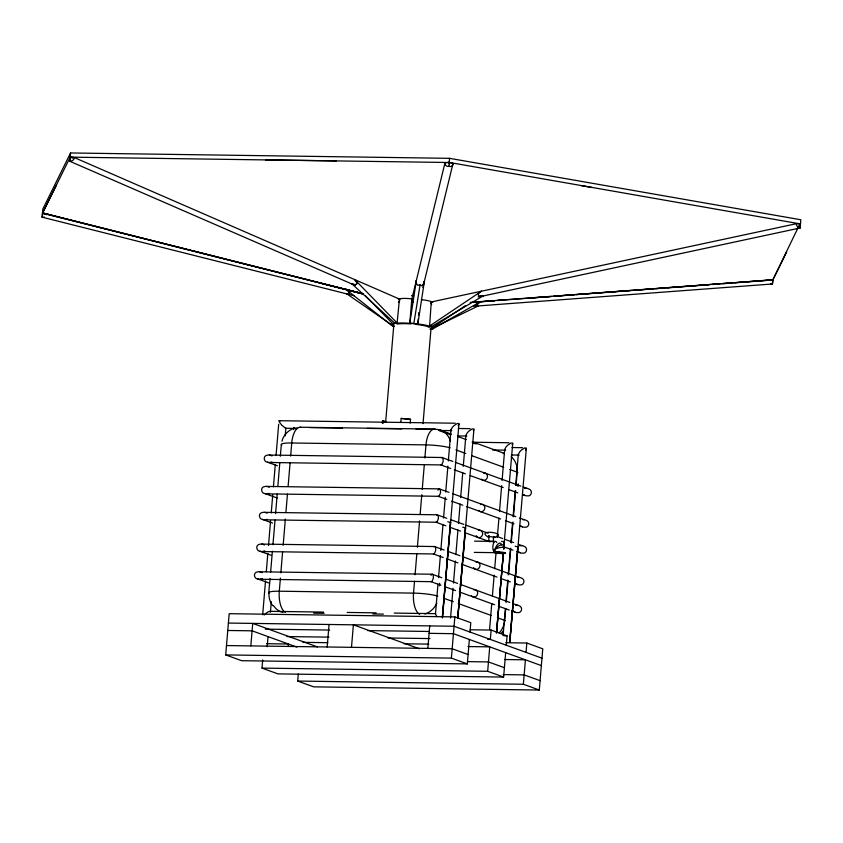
<?xml version="1.0" encoding="UTF-8"?>
<svg xmlns="http://www.w3.org/2000/svg" width="843" height="843" viewBox="0 0 843 843"><rect width="100%" height="100%" fill="white"/><g stroke="black" fill="none" stroke-linecap="round" stroke-linejoin="round"><path stroke-width="1.26" d="M416.263 281.847L416.294 281.109M490.068 541.649L488.655 541.248L489.098 536.074M493.187 541.701L493.692 536.475M353.839 284.829L69.758 161.245L70.106 158.21A7.566 0.537 -84.1 0 1 70.18 157.061L72.856 158.168M424.408 281.225L417.854 323.944L409.793 323.206L411.784 299.233L444.988 162.847L447.528 162.53A33.435 29.379 -67.4 0 0 448.687 162.341L800.502 223.943A32.255 1.718 -84.7 0 1 800.365 224.217L800.102 228.042L800.85 219.76L449.561 158.326L70.549 152.962L42.835 209.032L42.487 213.216L362.374 293.68L359.929 293.122M800.376 225.26L800.292 224.976A7.566 6.196 82.5 0 1 799.986 223.69M465.599 305.545L433.165 327.295L429.603 325.999L431.268 301.973L796.572 223.658L798.922 223.722A33.435 27.671 80.5 0 0 800.007 223.69L772.778 280.013L769.227 280.276M416.294 281.109L416.358 280.487L409.793 323.206M293.627 429.656L293.807 427.454M275.577 513.566L277.21 494.03M277.853 486.211L279.802 462.765M280.34 456.253L281.32 444.535M417.854 323.944L418.276 318.896M418.592 315.113L418.792 312.584M354.503 295.83L42.15 217.178L42.54 212.963L362.395 293.712M47.988 214.175L42.487 213.216L70.201 157.146L70.549 152.962M469.372 639.468L467.317 663.905L241.646 660.701L225.713 654.916L229.18 613.693L454.851 616.897L470.784 622.682L469.994 632.039M250.824 645.896L252.721 623.399L317.432 646.908M262.679 614.737L265.534 580.816M266.304 571.68L267.832 553.408M268.495 545.579L270.571 520.784M271.235 512.955L272.763 494.693M273.427 486.864L275.282 464.683M276.051 455.547L278.685 424.229M505.663 652.651L503.619 677.077L277.937 673.884L262.004 668.099L262.7 659.911M270.087 578.477C269.623 587.402 266.451 597.94 272.763 605.674M270.635 571.986L272.394 551.217M272.942 544.736L275.039 520.078M267.189 646.665L268.032 636.613M270.424 612.113L271.298 601.67M285.219 435.884L285.872 428.054M280.403 578.087L279.296 591.206A18.767 8.409 -89.2 0 0 285.282 612.397M280.845 572.85L282.605 551.859M283.153 545.305L285.356 519.067M285.903 512.512L287.452 494.146M288.116 486.274L290.097 462.67M290.645 456.105L291.741 442.986A18.767 8.409 -89.2 0 1 300.825 427.275M288.18 646.518L288.39 644.01L266.62 643.704M505.832 642.735L526.833 643.03L542.766 648.815L539.299 690.038L313.628 686.845L297.695 681.06L298.285 674.042M327.168 646.981L329.065 624.484M351.499 647.329L353.386 624.832L419.329 648.773M382.364 423.239L382.564 420.773L386.505 421.911M383.196 423.249L383.407 420.783M385.63 422.29L393.976 322.901M400.825 422.28L401.194 418.444L410.53 419.298L410.151 423.133M423.028 423.639L431.258 325.556M448.876 166.482L449.277 163.5A7.745 6.428 82.9 0 0 449.74 162.436A32.255 26.776 83 0 0 450.752 162.804L453.007 163.521L422.891 287.474M70.201 157.146L449.214 162.509L449.561 158.326M414.524 581.301L413.523 593.114A18.767 8.409 -89.2 0 0 419.624 614.368M415.072 574.747L416.832 553.756M417.38 547.202L419.582 520.963M420.141 514.409L421.785 494.736M422.227 489.488L424.324 464.567M424.872 458.012L425.978 444.893A18.767 8.409 -89.2 0 1 435.799 429.372A18.767 16.575 -70 0 1 450.415 441.3M427.844 648.404L429.73 625.906M435.483 613.883L437.981 584.094M438.529 577.624L440.383 555.6M440.815 550.416L442.996 524.515M443.544 518.034L445.283 497.275M445.715 492.091L447.886 466.147M448.328 460.963L450.931 429.825M439.456 585.853L439.677 583.23M442.491 617.908L458.95 424.04M450.541 618.014L453.039 588.224M453.481 583.05L455.336 561.027M455.873 554.557L457.949 529.941M458.487 523.461L460.12 504.009M460.668 497.518L462.733 472.87M463.271 466.39L465.884 435.251L467.37 432.712A7.387 3.056 -39.1 0 1 469.214 430.857L472.217 428.908L473.85 428.971M467.317 663.905L451.384 658.109L454.851 616.897M457.875 618.119L473.903 429.477L473.366 430.731M497.307 537.56L498.94 518.097M499.477 511.617L501.659 485.673M502.091 480.478L504.704 449.351L506.179 446.801A7.387 3.056 -39.1 0 1 508.034 444.956L511.037 443.007L512.67 443.06M489.572 629.521L491.754 603.62M492.407 595.853L494.146 575.126M494.693 568.646L496 553.113M503.619 677.077L487.675 671.291L489.73 646.855L467.96 646.549M470.152 629.774L491.142 630.069L490.352 639.437L487.728 639.394M496.696 632.208L503.271 553.914L496.443 633.135L503.408 553.703M503.703 548.698L512.713 443.566M503.081 635.759L505.368 608.562M505.916 602.092L507.76 580.068M508.203 574.894L510.384 548.983M510.921 542.502L512.555 523.05M513.102 516.559L515.273 490.615M515.705 485.431L518.319 454.293L519.794 451.753A7.387 3.056 -39.1 0 1 521.648 449.899L524.652 447.949L526.285 448.012M505.726 608.572L504.736 620.374A18.767 16.575 -70 0 1 499.204 632.914M506.285 602.018L508.044 581.027M508.592 574.473L510.795 548.235M511.237 542.987L512.997 522.007M513.44 516.759L515.642 490.521M516.085 485.273L517.18 472.154A18.767 16.575 -70 0 0 511.143 456.748M506.285 645.222L507.075 635.864L491.142 630.069M509.867 642.377L526.327 448.518M539.299 690.038L523.366 684.253L525.421 659.816L504.936 659.532M526.043 652.398L526.833 643.03M473.661 306.272L772.441 283.986L772.61 281.151A7.566 0.558 -85.1 0 0 772.831 279.771L553.819 296.272M503.692 548.677L504.114 542.218M518.002 486.464L518.224 483.871M503.872 548.498L504.441 541.986L501.543 541.28M365.599 295.872L392.627 323.586L397.116 323.027L399.456 299.065L74.3 157.546L71.866 157.198A32.255 28.493 -70.1 0 1 70.759 156.988L70.454 157.125M413.829 323.575L420.077 284.786L421.7 285.788L423.46 284.291M450.942 429.761L452.417 427.275A7.387 3.056 -39.1 0 1 454.272 425.43L457.264 423.481L458.908 423.534M458.919 424.166L458.181 425.673M512.702 443.65L512.154 444.883M526.306 448.634L525.621 450.057M281.952 441.289C283.406 434.883 288.717 429.888 294.871 427.938M69.937 157.904L70.074 157.441A33.435 1.602 -83.5 0 0 70.18 157.061M69.895 158.031L69.821 161.234M42.171 217.157L42.751 212.984L363.523 293.754M42.192 217.125L42.203 217.094A4.036 3.34 82.9 0 0 44.458 217.062M42.919 212.331L56.344 185.175M786.635 251.983L780.702 264.196M401.194 418.444L410.53 419.298M780.27 265.071L772.778 280.013L766.845 279.929M438.023 490.204L438.581 489.361M70.095 158.452L70.275 158.115A7.745 6.839 -70.1 0 0 70.77 156.988M42.371 214.522L42.54 214.206A7.745 6.428 82.9 0 0 43.014 213.142M430.984 575.337L431.405 574.726M488.655 541.227L493.26 541.638M478.487 293.912C477.18 296.567 481.743 296.156 483.281 295.84L431.384 326.641M772.462 283.975L773.052 279.792L470.183 302.384M488.982 535.6L487.939 536.454L494.915 537.16L494.283 536.664M432.164 581.122L433.376 578.15L433.228 575M501.079 633.536L503.355 630.754M441.964 464.377L443.176 461.406L443.028 458.255M439.329 495.747L440.552 492.712L440.352 489.53M437.159 521.669L438.371 518.698L438.212 515.558M434.461 553.461L435.694 550.511L435.546 547.307M477.254 303.912L476.253 305.556L478.287 305.925L430.004 329.444L432.238 329.17L480.542 301.615L479.119 302.542M429.603 325.999L481.479 291.204M419.909 284.902L417.664 285.313L416.442 283.564M264.85 550.9L262.573 551.554A7.387 6.955 72 0 1 260.002 551.227C256.504 551.333 254.66 544.462 260.603 544.051A7.387 6.955 72 0 1 263.132 544.388L264.46 544.989M262.257 578.741L260.202 579.246A7.387 6.955 72 0 1 257.673 578.92C254.249 579.12 252.32 572.102 258.274 571.744A7.387 6.955 72 0 1 260.803 572.081L262.131 572.682M271.952 462.048L270.045 462.501L440.857 464.925A7.387 2.276 -82.6 0 0 441.69 464.651M269.317 493.408L267.41 493.872L438.223 496.295A7.387 2.276 -82.6 0 0 439.055 496.021M267.105 519.351L265.197 519.804A7.387 6.955 72 0 1 262.668 519.467L272.563 523.06M519.594 545.842L520.837 545.632A7.387 6.955 72 0 1 523.366 545.958C529.046 547.581 526.127 554.167 522.85 553.124A7.387 6.955 72 0 1 520.236 552.797L518.35 551.807M524.483 488.519L525.653 488.329A7.387 6.955 72 0 1 528.182 488.655C534.04 490.489 530.742 496.938 527.581 495.832A7.387 6.955 72 0 1 525.052 495.505L522.66 494.63M450.341 522.692L442.343 617.508L450.668 522.46L447.77 521.754M465.294 528.118L457.738 617.74L465.621 527.887L462.723 527.181M517.728 547.16L509.72 641.987L518.055 546.928L515.157 546.222M517.191 577.518L518.171 577.381A7.387 6.955 72 0 1 520.7 577.708C526.359 579.352 523.545 585.832 520.226 584.873A7.387 6.955 72 0 1 517.57 584.547L515.062 582.977M478.129 296.947L483.281 295.84L480.921 296.42M481.016 296.43L800.049 227.989M270.371 611.607L268.738 611.544L265.735 613.504A7.387 3.056 -39.1 0 0 264.217 614.968M515.495 605.105L515.853 605.074A7.387 6.955 72 0 1 518.382 605.4C524.114 607.15 521.111 613.588 517.813 612.566A7.387 6.955 72 0 1 515.242 612.239L512.839 610.775M768.626 280.298L771.113 280.013A32.255 28.483 -70 0 0 772.241 279.834L772.536 279.897M449.193 162.478L449.74 162.436M478.297 305.925L475.694 306.03M522.902 519.709L523.018 519.699A7.387 6.955 72 0 1 525.547 520.026C531.259 521.712 528.34 528.213 524.947 527.202A7.387 6.955 72 0 1 522.418 526.875L520.026 526M474.219 302.247L494.651 300.698M473.924 302.258L494.957 300.719M497.507 300.487L551.259 296.515M497.275 300.508L503.819 300.013M530.51 298.022L551.143 296.483M553.661 296.293L573.957 294.787M576.349 294.618L608.225 292.258M610.585 292.078L630.712 290.582M634.263 290.319L653.209 288.907M655.58 288.727L665.043 288.021M667.414 287.853L676.887 287.147M678.067 287.063L687.54 286.357M689.911 286.177L708.847 284.765M712.398 284.502L719.5 283.975M723.052 283.712L732.525 283.006M734.896 282.837L744.369 282.131M746.729 281.952L766.856 280.456M262.531 551.554L433.376 553.977A7.387 2.276 -82.6 0 0 434.208 553.703M42.751 213.142L43.004 213.131A32.255 26.755 82.8 0 0 44.026 213.511L44.637 213.711M466.558 436.073L465.937 435.778M493.271 537.76C511.427 533.134 473.777 528.424 488.434 537.276M505.347 450.173L504.757 449.877M265.608 159.907L336.42 160.876M394.239 613.093L435.589 613.662M455.22 423.218L279.054 420.71M458.318 428.476L470.173 428.644M300.045 427.232L434.609 429.129M309.465 427.58L342.363 428.044M367.369 428.402L401.584 428.887M416.063 429.087L435.799 429.372M285.766 428.276L297.537 428.444M438.718 430.446L451.795 430.625M457.591 435.926L466.748 436.052M472.112 442.217L508.982 442.744M512.07 447.538L522.607 447.686M492.491 449.972L505.568 450.151M511.332 454.988L519.183 455.094M269.36 455.051L441.89 457.496L452.817 461.427M266.725 486.422L439.256 488.866L448.971 492.354M264.544 512.344L437.074 514.788L446.79 518.287M265.155 519.804L436.042 522.228A7.387 2.276 -82.6 0 0 436.874 521.954M474.525 541.132L495.473 541.427M261.878 544.093L434.408 546.538L444.124 550.036M474.314 552.397L504.957 552.766M259.549 571.796L432.08 574.231L441.806 577.729M260.171 579.246L431.058 581.67A7.387 2.276 -82.6 0 0 431.89 581.396M269.56 611.312L323.512 612.092M347.2 612.429L376.147 612.85M313.649 613.135L324.176 613.283M372.869 613.967L383.396 614.115M228.39 623.061L454.061 626.254L541.975 658.183M265.313 629.141L329.602 630.058M367.653 630.596L429.319 631.47M227.768 630.48L252.099 630.827L296.968 647.129M429.108 633.335L453.439 633.683L541.354 665.601M504.451 635.822L507.075 635.864M286.989 636.56L328.97 637.15M388.012 637.982L430.004 638.583M302.922 642.345L327.853 642.693M403.945 643.767L428.876 644.126M226.504 645.559L452.175 648.752L468.107 654.537M225.713 654.916L451.384 658.109M467.475 661.629L488.466 661.934L504.399 667.719M262.004 668.099L487.675 671.291M503.166 674.59L524.156 674.895L540.089 680.68M297.695 681.06L523.366 684.253M279.202 420.699L279.992 421.079M285.598 428.286L282.194 425.525M349.455 294.481L346.884 293.912L393.481 326.104L391.7 325.461L345.778 289.286M581.112 185.555L592.039 187.473M346.884 293.912L349.392 293.975L348.77 292.078M349.35 290.582L362.058 293.786M321.13 283.301L358.718 292.806M46.281 214.217L45.048 213.848M277.379 465.757L267.516 462.185C263.933 462.375 262.215 455.283 268.085 455.009A7.387 6.955 72 0 1 270.614 455.336L271.941 455.937M277.21 498.023L264.881 493.555C261.551 493.829 259.37 486.78 265.45 486.379A7.387 6.955 72 0 1 267.979 486.706L269.307 487.307M259.96 551.217L271.13 555.263M524.968 495.473L523.103 494.451M522.344 526.843L520.226 525.621M262.594 519.446C259.244 519.625 257.326 512.618 263.269 512.302A7.387 6.955 72 0 1 265.798 512.628L267.126 513.239M455.252 462.291L520.858 486.148M452.617 493.661L515.79 516.622M450.436 519.594L463.798 524.399M466.232 525.273L488.097 533.187M447.77 551.343L459.92 555.706M462.354 556.58L519.446 577.423M445.441 579.036L457.591 583.409M460.025 584.273L509.836 602.439M504.188 453.334L472.48 441.869M439.477 430.699L450.499 434.703M472.554 442.712L476.232 444.05M382.564 420.773L386.705 422.269M455.926 449.909L465.726 453.471M471.848 455.694L503.703 467.264M509.836 469.488L517.18 472.154A18.767 2.582 4.8 0 1 517.855 472.428M440.857 464.925L450.668 468.487M454.356 469.825L465.399 473.829M470.299 475.61L503.218 487.57M509.298 489.772L517.802 492.87M438.223 496.295L446.811 499.414M451.722 501.195L462.765 505.199M466.442 506.538L500.584 518.94M505.452 520.7L513.945 523.798M436.042 522.228L445.863 525.79M449.54 527.117L460.584 531.132M465.494 532.913L489.909 541.775M512.987 550.163L503.271 546.633A5.627 2.329 -39 0 0 499.562 545.463A5.627 2.329 -39 0 0 494.209 551.153A5.627 2.329 -39 0 0 498.434 551.786M516.633 551.491L520.279 552.808M433.376 553.977L443.197 557.539M446.874 558.877L457.918 562.882M461.595 564.22L496.959 577.065M500.605 578.382L510.321 581.912M515.178 583.683L517.613 584.568M431.058 581.67L440.868 585.232M444.546 586.57L455.589 590.574M459.277 591.912L494.63 604.758M498.276 606.075L509.214 610.047M511.638 610.933L515.284 612.26M443.481 598.13L453.281 601.691M458.181 603.472L491.258 615.485M497.391 617.708L504.736 620.374A18.767 2.582 4.8 0 1 505.41 620.648M257.716 578.93L268.812 582.956M353.66 284.797C348.939 282.458 357.896 286.641 356.958 282.879M440.362 430.151L451.479 434.208M457.654 436.463L466.295 439.614M523.282 487.033L526.928 488.371M519.436 517.96L524.293 519.741M496.601 536.306L502.681 538.54M505.105 539.425L513.608 542.555M518.466 544.336L522.112 545.674M513.482 603.778L517.128 605.116M355.493 285.398L351.868 283.817L394.872 323.301M350.024 291.214L349.466 290.687M397.116 323.027L354.766 279.613L355.894 280.993M281.604 424.893L281.636 424.925A7.387 1.623 45.1 0 1 280.045 422.965L279.086 421.416M412.195 301.288L412.617 301.952L412.195 301.288A4.067 4.004 -24.5 0 1 411.921 300.572L411.837 300.203A4.11 4.025 -42.1 0 1 411.795 299.233A20.748 7.039 4.8 0 1 413.049 299.297M435.631 614.389L436.579 615.917A7.387 1.623 45.1 0 0 437.148 616.676M431.605 304.639L431.279 303.153A3.952 2.329 88.5 0 1 431.258 302.563A4.004 2.455 88.5 0 1 431.279 301.973A20.748 4.921 -5.8 0 1 432.269 302.226M449.108 163.816L449.045 163.647A7.566 6.733 -68.2 0 1 448.676 162.341M416.526 283.87L416.484 283.722A5.975 3.298 50.1 0 1 416.273 282.69L416.284 282.584M431.331 303.543L431.279 303.153A4.162 2.455 88.5 0 1 431.258 302.563A4.226 2.592 88.5 0 1 431.279 301.973M499.098 551.87A5.616 2.624 -65.8 0 1 494.989 552.007A5.616 2.624 -65.8 0 1 497.591 544.473A5.616 2.624 -65.8 0 1 501.511 544.884M496.79 551.628A5.627 2.518 -89.2 0 1 493.44 550.806A5.627 2.518 -89.2 0 1 493.545 543.261A5.627 2.518 -89.2 0 1 496.917 542.534M494.251 551.301A5.616 1.612 -14.5 0 1 499.256 547.708A5.616 1.612 -14.5 0 1 503.829 549.12M450.215 447.865A18.767 2.582 4.8 0 0 425.978 444.893L291.741 442.986A18.767 2.582 4.8 0 0 281.815 445.093M437.77 596.075A18.767 2.582 4.8 0 0 413.523 593.114L279.296 591.206A18.767 2.582 4.8 0 0 269.37 593.314M503.208 453.46A18.767 16.575 -70 0 1 504.441 453.639M282.985 612.387A18.767 16.575 -70 0 1 273.564 605.706M436.822 603.156A18.767 16.575 -70 0 1 424.914 613.989M295.282 428.676A18.767 16.575 -70 0 1 296.894 428.118M478.339 530.479A3.751 3.319 -70 0 1 482.481 532.502A3.751 3.319 -70 0 1 480.447 537.307A3.751 3.319 -70 0 1 476.158 535.6M436.653 515.041A7.387 2.276 -82.6 0 1 437.485 514.767M483.471 473.06A3.751 3.319 -70 0 1 487.254 475.073A3.751 3.319 -70 0 1 485.779 479.688A3.751 3.319 -70 0 1 481.501 479.224M270.013 462.501A7.387 6.955 72 0 1 267.473 462.175M441.458 457.738A7.387 2.276 -82.6 0 1 442.29 457.475M480.521 504.546A3.751 3.319 -70 0 1 484.588 506.348A3.751 3.319 -70 0 1 483.039 511.132A3.751 3.319 -70 0 1 478.655 510.31M267.379 493.872A7.387 6.955 72 0 1 264.839 493.545M438.824 489.109A7.387 2.276 -82.6 0 1 439.656 488.845M475.989 562.112A3.751 3.319 -70 0 1 479.846 564.357A3.751 3.319 -70 0 1 477.886 568.993A3.751 3.319 -70 0 1 473.64 567.676M433.987 546.791A7.387 2.276 -82.6 0 1 434.819 546.517M473.671 589.805A3.751 3.319 -70 0 1 477.486 591.934A3.751 3.319 -70 0 1 475.779 596.57A3.751 3.319 -70 0 1 471.49 595.685M431.658 574.483A7.387 2.276 -82.6 0 1 432.491 574.209M412.143 295.819A15.016 2.065 4.8 0 1 413.607 295.904M398.591 298.917A21.728 7.587 11.7 0 1 413.049 299.128M421.321 299.75A21.728 7.302 -3.4 0 1 432.786 302.331M46.491 214.291A4.036 3.34 82.9 0 1 46.407 214.702M413.017 302.142A4.162 3.804 15.6 0 1 411.669 299.233M453.228 163.595A4.036 3.351 82.9 0 1 448.919 166.334A4.046 3.572 -70 0 1 444.746 162.878M800.144 227.747A4.046 3.361 82.9 0 1 796.34 223.658M398.244 299.075A20.748 5.511 14.4 0 1 399.424 299.012M399.898 298.949A4.015 2.803 -77.4 0 1 398.454 302.437M74.532 157.578A4.036 3.562 -70 0 1 69.906 160.96M772.346 280.34A7.745 6.839 -70 0 1 772.23 279.844M772.43 283.828A4.036 3.562 -70 0 1 770.555 283.691M394.408 326.41A21.201 2.919 4.8 0 1 398.655 323.027A21.201 2.919 4.8 0 1 426 325.25A21.201 2.919 4.8 0 1 430.625 329.36M397.085 324.134A16.955 2.329 4.8 0 1 411.068 323.933M416.189 324.407A16.955 2.329 4.8 0 1 429.287 327.569M411.805 295.545A16.955 2.329 4.8 0 1 413.449 295.651M345.978 289.138A12.318 5.933 54.3 0 1 348.918 291.752M415.968 282.553A11.402 6.712 45.4 0 1 415.989 281.699A11.897 7.007 45.4 0 0 415.968 282.437M412.849 302.268A4.099 4.015 0.8 0 1 412.596 301.963M477.338 304.439A8.662 2.582 -42 0 1 478.919 303.269M424.082 281.573A12.318 5.68 -45.1 0 1 423.218 284.354M355.662 281.119A8.662 6.986 13.8 0 1 356.842 282.9M478.297 293.807A12.318 10.506 -3.1 0 1 481.195 291.288M497.033 553.113A5.627 0.769 4.8 0 0 505.537 553.166A5.627 0.769 4.8 0 0 497.212 551.786A5.627 0.769 4.8 0 0 497.033 553.113"/></g></svg>
